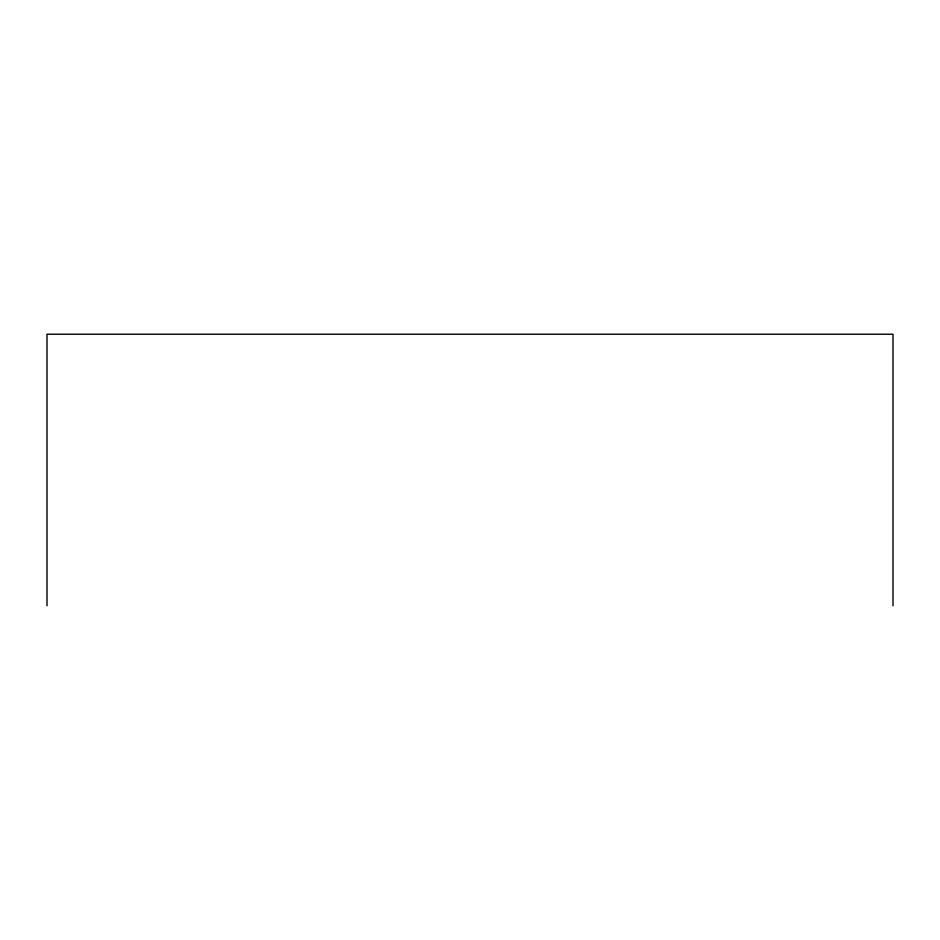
<?xml version="1.0" encoding="UTF-8"?>
<svg xmlns="http://www.w3.org/2000/svg" width="940" height="940" viewBox="0 0 940 940"><rect width="100%" height="100%" fill="white"/><g stroke="black" fill="none" stroke-linecap="round" stroke-linejoin="round"><path stroke-width="1.41" d="M893 605.783L893 334.217L47 334.217L47 605.783"/></g></svg>
